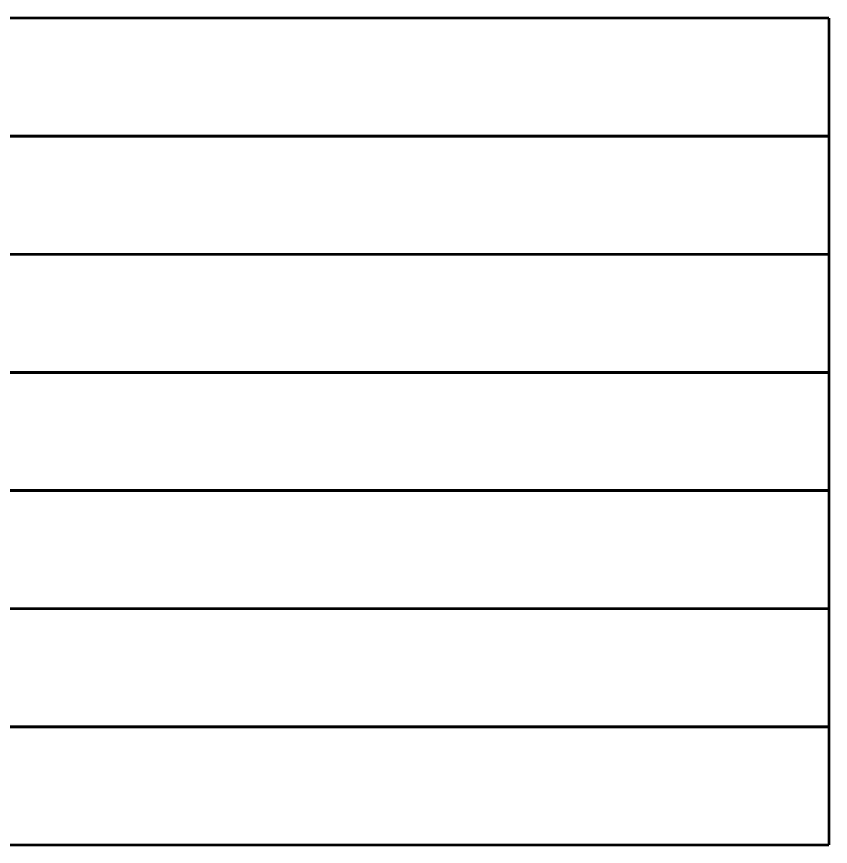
# Model space of a CAD drawing. Extents: x 0 to 8972, y -7 to 3200.
# Drawn here: x 7859 to 8972, y 2066 to 3200 of the extents above; entities that cross this region are included whole.
import ezdxf

# ---------------------------------------------------------------- set-up
doc = ezdxf.new("R2010")
doc.units = 0
doc.layers.add('DRILL_SYMBOLS', color=255, linetype='CONTINUOUS')

msp = doc.modelspace()

# ---------------------------------------------------------------- linework, layer by layer
at = {"layer": 'DRILL_SYMBOLS', "color": 7, "const_width": 3.937008}
for points in [[(8969.797402, 3197.913386), (2804.212598, 3197.913386)], [(8969.797402, 2067.992126), (8969.797402, 3197.913386)], [(2804.212598, 3036.496063), (8969.797402, 3036.496063)], [(2804.212598, 2875.07874), (8969.797402, 2875.07874)], [(8969.797402, 2875.07874), (8969.797402, 2067.992126)], [(2804.212598, 2713.661417), (8969.797402, 2713.661417)], [(2804.212598, 2552.244094), (8969.797402, 2552.244094)], [(2804.212598, 2390.826772), (8969.797402, 2390.826772)], [(2804.212598, 2229.409449), (8969.797402, 2229.409449)], [(2804.212598, 2067.992126), (8969.797402, 2067.992126)]]:
    msp.add_lwpolyline(points, dxfattribs=at)

doc.saveas('drawing.dxf')
